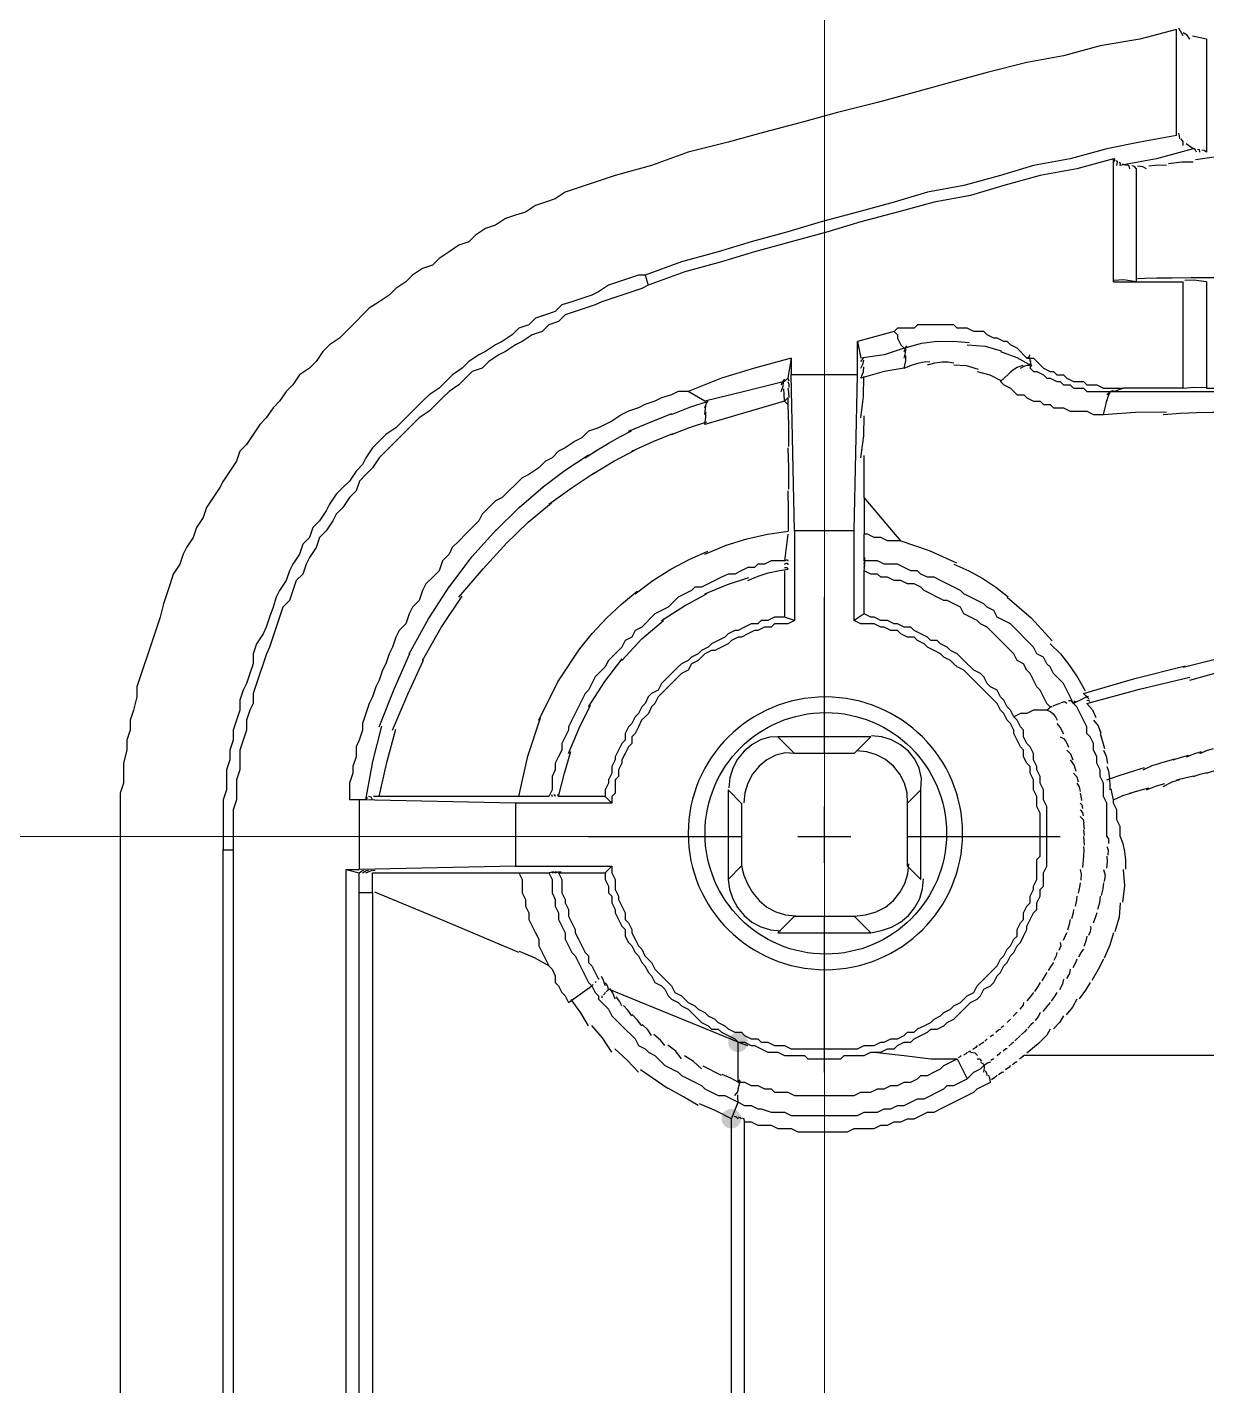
# Model space of a CAD drawing. Header units: millimetres. Extents: x 9 to 367, y 9 to 251.
# Drawn here: x 228.43 to 243.46, y 215.67 to 232.99 of the extents above; entities that cross this region are included whole.
import ezdxf

# ---------------------------------------------------------------- set-up
doc = ezdxf.new("R2010")
doc.units = ezdxf.units.MM
doc.layers.add('图层 1', color=7, linetype='Continuous')

msp = doc.modelspace()

# ---------------------------------------------------------------- hatches: boundary and pattern name
at = {"layer": '图层 1'}
h = msp.add_hatch(color=7, dxfattribs=at)
edge = h.paths.add_edge_path()
edge.add_arc((237.490071, 220.048596), 0.12506, 0, 360)
h = msp.add_hatch(color=7, dxfattribs=at)
edge = h.paths.add_edge_path()
edge.add_arc((237.405333, 219.075), 0.12506, 0, 360)

# ---------------------------------------------------------------- linework, layer by layer
at = {"layer": '图层 1', "color": 3, "lineweight": 5}
for points in [[(238.590772, 205.231929), (238.590772, 237.108929)], [(235.584929, 222.673404), (222.165263, 222.673404)]]:
    msp.add_lwpolyline(points, dxfattribs=at)
at = {"layer": '图层 1', "color": 7, "lineweight": 25}
for points in [[(243.078, 232.960298), (242.612333, 232.833298), (242.104333, 232.748631), (241.638667, 232.621631), (241.173, 232.536965), (240.665, 232.409965), (240.199333, 232.282965), (239.733667, 232.155965), (239.268, 232.028965), (238.76, 231.901965), (238.294333, 231.774965), (237.828667, 231.647965), (237.363, 231.520965), (236.855, 231.393965), (236.389333, 231.224631), (235.923667, 231.097631)], [(243.078, 231.605667), (243.078, 232.960333)], [(243.162772, 232.875702), (243.130317, 232.936159), (243.109503, 232.974127)], [(243.247157, 232.833333), (243.216377, 232.885192), (243.162843, 232.916942)], [(243.459035, 232.833333), (243.281235, 232.87355)], [(243.459035, 232.833333), (243.459035, 231.394)], [(243.078, 231.605667), (242.612333, 231.521), (242.188647, 231.436333), (241.723333, 231.309333), (241.257667, 231.224667), (240.834333, 231.097667), (240.368667, 230.970667), (239.903, 230.886), (239.479667, 230.759), (239.013647, 230.632), (238.548333, 230.505), (238.125, 230.378), (237.659333, 230.251), (237.236, 230.124), (236.770333, 229.997), (236.304667, 229.827667)], [(243.120404, 231.563298), (243.118375, 231.600516), (243.109468, 231.638792)], [(243.162772, 231.478737), (243.162905, 231.527553), (243.139489, 231.565521)], [(243.289526, 231.436333), (242.824212, 231.309333), (242.358192, 231.224667)], [(243.289526, 231.436333), (243.200978, 231.499481)], [(243.331929, 231.393965), (243.317686, 231.430742), (243.294182, 231.440531)], [(243.374298, 231.393965), (243.369977, 231.422496), (243.345017, 231.430654)], [(243.459035, 231.393965), (243.432577, 231.415308), (243.401885, 231.421834)], [(242.273596, 231.309227), (241.807929, 231.182227), (241.342263, 231.097561), (240.876596, 230.970561), (240.453263, 230.843561), (239.987949, 230.758894), (239.521929, 230.631894), (239.056263, 230.504894), (238.632929, 230.377894), (238.167263, 230.250894), (237.701596, 230.123894), (237.278263, 229.996894), (236.812949, 229.869894), (236.346929, 229.700561)], [(242.273596, 231.267035), (242.294586, 231.298477), (242.284885, 231.314307)], [(242.273596, 229.742894), (242.273596, 231.309227)], [(242.315965, 231.224631), (242.327739, 231.271727), (242.314906, 231.28919)], [(242.358333, 231.224631), (242.365301, 231.251266), (242.349514, 231.265201)], [(242.443071, 231.224631), (242.389096, 231.242623)], [(242.485474, 231.182263), (242.473833, 231.221642), (242.445258, 231.231652)], [(242.569859, 231.182263), (242.542739, 231.214145), (242.508476, 231.222479)], [(242.697, 231.182263), (242.649375, 231.208809), (242.579525, 231.214718)], [(242.950894, 231.224631), (242.849074, 231.228203), (242.72688, 231.218281)], [(243.289526, 231.267035), (243.145019, 231.266418), (242.976964, 231.246221)], [(243.712929, 231.351596), (243.529529, 231.328269), (243.320993, 231.29621)], [(235.923596, 231.097702), (235.796949, 231.055369), (235.669596, 231.013035), (235.542596, 230.970702), (235.415949, 230.928369), (235.288596, 230.886035), (235.161596, 230.801369), (235.034596, 230.759035), (234.907596, 230.716702), (234.780596, 230.632035), (234.653596, 230.589702), (234.526596, 230.547369), (234.399596, 230.462702), (234.272596, 230.420369), (234.145596, 230.335702), (234.061282, 230.251035), (233.933929, 230.208702), (233.806929, 230.124035), (233.680282, 230.039369), (233.595263, 229.954702), (233.468263, 229.912369), (233.341263, 229.827702), (233.256596, 229.743035), (233.129596, 229.658369), (233.044929, 229.573702), (232.917929, 229.489035), (232.790929, 229.404369), (232.706263, 229.319702), (232.621949, 229.235035), (232.494596, 229.108035), (232.409929, 229.023369), (232.282929, 228.938702), (232.198263, 228.854035), (232.113596, 228.727035), (232.028929, 228.642369), (231.902282, 228.557702), (231.817263, 228.430702), (231.732596, 228.346035), (231.647929, 228.219035), (231.563616, 228.134369), (231.478596, 228.007369), (231.393929, 227.922702), (231.309263, 227.795702), (231.224596, 227.668702), (231.139929, 227.584035), (231.097596, 227.457035), (231.012929, 227.330035), (230.928263, 227.203035), (230.886282, 227.118369), (230.801263, 226.991369), (230.716596, 226.864369), (230.674263, 226.737369), (230.589596, 226.610369), (230.547263, 226.483369), (230.462949, 226.356369), (230.420263, 226.271702), (230.377929, 226.144702), (230.293263, 226.017702), (230.250929, 225.890702), (230.208596, 225.763702), (230.166263, 225.636702), (230.124282, 225.467369), (230.081596, 225.340369), (230.039263, 225.213369), (229.996929, 225.086369), (229.954596, 224.959369), (229.912263, 224.832369), (229.869929, 224.705369), (229.827949, 224.578369), (229.827949, 224.451369), (229.785616, 224.282035), (229.742929, 224.155035), (229.742929, 224.028035), (229.700596, 223.901035), (229.700596, 223.774035), (229.658263, 223.604702), (229.658263, 223.477702), (229.658263, 223.350702), (229.615929, 223.223702), (229.615929, 223.054369), (229.615929, 222.927369), (229.615929, 222.800369), (229.615929, 222.673369), (229.615929, 222.504035)], [(242.569859, 229.742894), (242.569859, 231.182227)], [(236.304596, 229.827667), (236.219929, 229.827667), (236.092929, 229.785333), (235.965929, 229.743), (235.838929, 229.700667), (235.711929, 229.616), (235.627263, 229.573667), (235.500263, 229.531333), (235.373263, 229.489), (235.246263, 229.446667), (235.161596, 229.362), (235.034596, 229.319667), (234.907596, 229.277333), (234.822929, 229.192667), (234.695929, 229.150333), (234.611263, 229.065667), (234.484263, 228.981), (234.399596, 228.938667), (234.272596, 228.854), (234.187929, 228.811667), (234.061282, 228.727), (233.976263, 228.642333), (233.849263, 228.557667), (233.764596, 228.473), (233.680282, 228.388333), (233.552929, 228.303667), (233.468263, 228.219), (233.383596, 228.134333), (233.298929, 228.049667), (233.214263, 227.965), (233.129596, 227.880333), (233.002949, 227.795667), (232.917929, 227.711), (232.833263, 227.626333), (232.748596, 227.499333), (232.706263, 227.414667), (232.621949, 227.33), (232.536929, 227.203), (232.452263, 227.118333), (232.367596, 227.033667), (232.282929, 226.906667), (232.240596, 226.822), (232.155929, 226.695), (232.071263, 226.610333), (232.028929, 226.483333), (231.944616, 226.398667), (231.902282, 226.271667), (231.817263, 226.144667), (231.774929, 226.06), (231.732596, 225.933), (231.647929, 225.806), (231.605596, 225.721333), (231.563616, 225.594333), (231.520929, 225.467333), (231.478596, 225.340333), (231.436263, 225.255667), (231.351596, 225.128667), (231.309263, 225.001667), (231.309263, 224.874667), (231.266929, 224.747667), (231.224596, 224.620667), (231.182263, 224.536), (231.139929, 224.409), (231.139929, 224.282), (231.097596, 224.155), (231.055263, 224.028), (231.055263, 223.901), (231.012929, 223.774), (231.012929, 223.647), (230.970596, 223.52), (230.970596, 223.393), (230.970596, 223.266), (230.928263, 223.139), (230.928263, 223.012), (230.928263, 222.885), (230.928263, 222.758), (230.928263, 222.631), (230.928263, 222.504)], [(236.304596, 229.827667), (236.346929, 229.700667)], [(236.347, 229.700702), (236.262333, 229.658369), (236.135333, 229.616035), (236.008333, 229.573702), (235.881333, 229.531369), (235.754333, 229.489035), (235.669667, 229.446702), (235.542667, 229.404369), (235.415667, 229.362035), (235.288667, 229.319702), (235.204, 229.235035), (235.077, 229.192702), (234.992333, 229.108035), (234.865333, 229.065702), (234.738333, 228.981035), (234.653667, 228.938702), (234.526667, 228.854035), (234.442, 228.811702), (234.315, 228.727035), (234.230333, 228.642369), (234.103333, 228.600035), (234.018667, 228.515369), (233.934, 228.430702), (233.807, 228.346035), (233.722333, 228.261369), (233.637667, 228.176702), (233.553, 228.092035), (233.426, 228.007369), (233.340981, 227.922702), (233.256667, 227.838035), (233.172, 227.753369), (233.087333, 227.668702), (233.003019, 227.584035), (232.918, 227.499369), (232.833333, 227.372369), (232.748667, 227.287702), (232.664, 227.203035), (232.621667, 227.076035), (232.537, 226.991369), (232.452333, 226.864369), (232.367667, 226.779702), (232.325333, 226.695035), (232.240667, 226.568035), (232.156, 226.483369), (232.113667, 226.356369), (232.029, 226.229369), (231.986667, 226.144702), (231.944686, 226.017702), (231.859667, 225.933035), (231.817333, 225.806035), (231.775, 225.679035), (231.690333, 225.594369), (231.648, 225.467369), (231.605667, 225.340369), (231.563333, 225.213369), (231.521, 225.086369), (231.478667, 225.001702), (231.436333, 224.874702), (231.394, 224.747702), (231.351667, 224.620702), (231.309333, 224.493702), (231.309333, 224.366702), (231.267, 224.282035), (231.224314, 224.155035), (231.224314, 224.028035), (231.182333, 223.901035), (231.14, 223.774035), (231.14, 223.647035), (231.14, 223.520035), (231.097667, 223.393035), (231.097667, 223.266035), (231.097667, 223.139035), (231.055333, 223.012035), (231.055333, 222.885035), (231.055333, 222.758035), (231.055333, 222.631035), (231.055333, 222.504035)], [(242.273596, 229.742894), (243.162949, 229.742894)], [(242.569859, 229.742894), (242.403656, 229.765648), (242.284814, 229.759827)], [(244.602141, 229.785298), (244.221234, 229.789138), (243.869063, 229.791279), (243.54956, 229.79194), (243.266657, 229.791339), (243.024284, 229.789697), (242.826374, 229.787233), (242.676857, 229.784165), (242.579666, 229.780712)], [(243.162772, 228.388298), (243.162772, 229.742965)], [(243.459035, 229.742894), (243.299932, 229.765119), (243.186338, 229.759827)], [(243.459035, 229.742894), (243.459035, 228.388227)], [(241.172859, 228.769333), (241.130526, 228.811667), (241.088545, 228.854), (241.046212, 228.896333), (240.961192, 228.938667), (240.918859, 228.981), (240.876526, 228.981), (240.791859, 229.023333), (240.749526, 229.023333), (240.665212, 229.065667), (240.622526, 229.108), (240.537859, 229.108), (240.495526, 229.108), (240.411212, 229.150333), (240.368878, 229.150333), (240.283859, 229.150333), (240.241526, 229.192667), (240.156859, 229.192667), (240.114526, 229.192667), (240.030212, 229.192667), (239.987878, 229.192667), (239.902859, 229.192667), (239.860526, 229.192667), (239.775859, 229.192667), (239.733526, 229.150333), (239.649212, 229.150333), (239.606878, 229.150333), (239.521859, 229.150333), (239.479526, 229.108)], [(239.013824, 228.981035), (239.056157, 228.769369)], [(239.013824, 228.557631), (239.013824, 228.980965)], [(239.479596, 229.107965), (239.013929, 228.980965)], [(239.479596, 229.107965), (239.521929, 229.065631), (239.521929, 229.023298), (239.564263, 228.938631), (239.606596, 228.896298)], [(239.606737, 228.896263), (239.829781, 228.961174), (240.030071, 228.985868)], [(240.030141, 228.981035), (240.233253, 228.986503), (240.434777, 228.96763)], [(239.606737, 228.896263), (239.352737, 228.811596), (239.056051, 228.769263)], [(239.056192, 228.726965), (239.087016, 228.759068), (239.090059, 228.77847)], [(239.606737, 228.853894), (239.627727, 228.903724), (239.641309, 228.92445)], [(239.606737, 228.769333), (239.623053, 228.838257), (239.627198, 228.88575)], [(239.606737, 228.642369), (239.62905, 228.736472), (239.627551, 228.801471)], [(240.411176, 228.938667), (240.638718, 228.922351), (240.842976, 228.863172)], [(240.834228, 228.853894), (241.042366, 228.775445), (241.233572, 228.669744)], [(241.172859, 228.769333), (241.206417, 228.791338), (241.209548, 228.810961)], [(238.167369, 228.769333), (237.701702, 228.642333), (237.278016, 228.515333), (236.855035, 228.346)], [(238.167369, 228.769333), (238.125035, 228.515333)], [(238.167369, 228.769333), (238.167369, 228.557667)], [(239.606737, 228.642369), (239.352737, 228.600035), (239.056051, 228.515369)], [(239.056192, 228.642369), (239.08706, 228.69921), (239.09147, 228.743616)], [(239.056192, 228.515263), (239.088251, 228.593976), (239.092528, 228.659196)], [(239.606737, 228.642369), (239.699799, 228.681588), (239.783699, 228.706354), (239.861581, 228.720206), (239.936584, 228.726682)], [(239.903, 228.684561), (239.998989, 228.711019), (240.085651, 228.721602), (240.16583, 228.72028), (240.242372, 228.711019)], [(240.241667, 228.684561), (240.398873, 228.674992), (240.551053, 228.629175)], [(240.834228, 228.473035), (240.987333, 228.612735)], [(240.961333, 228.6), (241.048514, 228.652255), (241.124317, 228.680433)], [(241.088474, 228.642369), (241.137323, 228.66854), (241.176316, 228.680028), (241.207636, 228.679476), (241.233466, 228.669532)], [(241.172859, 228.769333), (241.257526, 228.769333), (241.299859, 228.727), (241.342192, 228.684667), (241.384878, 228.642333), (241.469545, 228.6), (241.511526, 228.6), (241.553859, 228.557667), (241.638526, 228.557667), (241.680859, 228.515333), (241.765878, 228.473), (241.807859, 228.473), (241.892526, 228.473), (241.934859, 228.430667), (242.019526, 228.430667), (242.062212, 228.430667), (242.146878, 228.388333), (242.188859, 228.388333), (242.273526, 228.388333), (242.315859, 228.388333), (242.400526, 228.388333)], [(241.215263, 228.726965), (241.214557, 228.77212)], [(241.215263, 228.684561), (241.221833, 228.716928), (241.220202, 228.736066)], [(241.215263, 228.642369), (241.227654, 228.682541), (241.226552, 228.702341)], [(241.215263, 228.642369), (241.257596, 228.600035), (241.299929, 228.600035), (241.384596, 228.557702), (241.427282, 228.515369), (241.469616, 228.515369), (241.553929, 228.473035), (241.596263, 228.473035), (241.638596, 228.430702), (241.723263, 228.430702), (241.765949, 228.388369), (241.850263, 228.388369), (241.892596, 228.388369), (241.934929, 228.346035), (242.019596, 228.346035), (242.061929, 228.346035), (242.146949, 228.346035), (242.188929, 228.346035), (242.273596, 228.346035)], [(238.082631, 228.473035), (237.574631, 228.346035), (237.066631, 228.219035)], [(238.040263, 228.430667), (238.070602, 228.481026), (238.086124, 228.502281)], [(238.040263, 228.345929), (238.065663, 228.414016), (238.070954, 228.461993)], [(238.082631, 228.473035), (238.124965, 228.515369)], [(238.125, 228.515263), (238.138758, 228.481043)], [(238.125, 228.473035), (238.136598, 228.436964), (238.137347, 228.395071)], [(238.209737, 226.567894), (238.167404, 228.557561)], [(239.013824, 228.557631), (238.16751, 228.557631)], [(238.971808, 226.567894), (239.013788, 228.557561)], [(239.056192, 228.007263), (239.089397, 228.280754), (239.093234, 228.533607)], [(240.537929, 228.6), (240.70131, 228.558064), (240.846963, 228.478292)], [(240.834228, 228.473035), (240.876561, 228.430702), (240.961227, 228.388369), (241.003561, 228.346035), (241.046247, 228.303702), (241.130561, 228.303702), (241.172894, 228.261369), (241.257561, 228.219035), (241.342228, 228.219035), (241.384914, 228.176702), (241.46958, 228.176702), (241.511561, 228.134369), (241.596227, 228.134369), (241.638561, 228.134369), (241.72358, 228.092035), (241.807894, 228.092035), (241.850227, 228.092035), (241.934894, 228.092035), (242.019561, 228.049702), (242.061894, 228.049702), (242.146914, 228.049702)], [(236.855141, 228.345929), (236.728141, 228.345929), (236.643122, 228.303596), (236.516122, 228.261263), (236.431808, 228.218929), (236.304455, 228.176596), (236.219788, 228.134263), (236.093141, 228.091929), (236.008474, 228.049596), (235.881122, 227.964929), (235.796808, 227.922596), (235.712141, 227.880263), (235.584788, 227.837929), (235.500122, 227.753263), (235.415808, 227.710929), (235.288808, 227.626263), (235.203788, 227.583929), (235.119474, 227.499263), (235.034808, 227.456929), (234.950141, 227.372263), (234.822788, 227.287596), (234.738474, 227.245263), (234.653808, 227.160596), (234.569141, 227.075929), (234.484122, 226.991263), (234.399455, 226.948929), (234.315141, 226.864263), (234.230474, 226.779596), (234.187788, 226.694929), (234.103122, 226.610263), (234.018808, 226.525596), (233.934141, 226.440929), (233.849122, 226.356263), (233.806788, 226.271596), (233.722122, 226.186929), (233.680141, 226.059929), (233.595474, 225.975263), (233.510808, 225.890596), (233.468122, 225.805929), (233.425788, 225.678929), (233.341122, 225.594263), (233.299141, 225.509596), (233.256808, 225.382596), (233.172141, 225.297929), (233.129455, 225.213263), (233.087122, 225.086263), (233.044788, 225.001596), (233.002808, 224.874596), (232.960474, 224.789929), (232.918141, 224.662929), (232.875808, 224.578263), (232.833474, 224.451263), (232.790788, 224.366596), (232.748455, 224.239596), (232.706122, 224.112596), (232.706122, 224.027929), (232.663788, 223.900929), (232.621808, 223.816263), (232.621808, 223.689263), (232.579474, 223.562263), (232.579474, 223.477596), (232.537141, 223.350596), (232.537141, 223.223596), (232.537141, 223.138929)], [(237.066667, 228.218965), (236.855, 228.345965)], [(238.082631, 228.218965), (238.078133, 228.310422), (238.072048, 228.375951)], [(238.125, 228.261333), (238.082667, 228.219)], [(238.125, 228.388298), (238.135186, 228.33009), (238.136642, 228.26659)], [(238.125, 228.261333), (238.125, 228.176667)], [(242.188824, 228.303737), (242.24593, 228.348099), (242.277371, 228.362298)], [(242.188824, 228.218965), (242.205536, 228.278716), (242.230451, 228.32762)], [(242.273596, 228.345929), (242.400596, 228.388263)], [(242.273596, 228.345929), (244.602282, 228.345929)], [(243.162772, 228.388298), (242.400772, 228.388298)], [(243.162772, 228.388298), (243.297622, 228.399763), (243.46475, 228.393237)], [(243.459035, 228.388298), (243.517492, 228.387848), (243.603437, 228.38708), (243.715286, 228.386072), (243.851456, 228.384903), (244.010364, 228.383651), (244.190426, 228.382395), (244.390059, 228.381213), (244.60768, 228.380184)], [(236.643263, 228.049631), (236.875126, 228.145366), (237.108577, 228.220729)], [(238.082631, 228.218965), (237.066631, 227.922631)], [(237.066667, 228.134228), (237.090435, 228.196934), (237.108647, 228.221011)], [(237.066667, 228.049631), (237.077426, 228.125523), (237.085011, 228.176279)], [(237.066667, 227.922702), (237.081219, 228.016409), (237.079367, 228.08498)], [(238.125, 228.176596), (238.082667, 228.218929)], [(238.125, 228.176596), (238.133467, 227.916378), (238.133467, 227.642138)], [(242.146808, 228.049631), (242.171679, 228.154627), (242.190199, 228.231312)], [(236.093071, 227.837929), (236.381378, 227.958183), (236.644815, 228.064413)], [(236.643263, 227.795561), (236.871863, 227.884196), (237.093054, 227.956427)], [(239.056192, 227.499298), (239.091558, 227.778169), (239.095703, 228.034815)], [(242.146808, 228.049631), (242.553693, 228.080058), (242.94973, 228.083498)], [(242.908526, 228.049631), (243.1277, 228.068626), (243.335298, 228.07803), (243.535092, 228.081084), (243.730851, 228.081029)], [(235.542561, 227.499298), (235.700616, 227.602276), (235.849213, 227.691297), (235.992121, 227.769868), (236.133111, 227.841492)], [(236.135474, 227.584035), (236.408921, 227.704994), (236.657233, 227.806638)], [(235.627298, 227.287596), (235.908638, 227.455474), (236.175162, 227.595571)], [(238.125, 227.626227), (238.131526, 227.367774), (238.131703, 227.097414)], [(234.992369, 227.118263), (235.287864, 227.34016), (235.583624, 227.536657)], [(239.098596, 226.991298), (239.098773, 227.268934), (239.097891, 227.528579)], [(235.077141, 226.906737), (235.374312, 227.121667), (235.656402, 227.307493)], [(234.39949, 226.567894), (234.699175, 226.866168), (235.008385, 227.130575)], [(238.125, 227.075894), (238.129807, 226.827847), (238.129586, 226.563661)], [(234.526596, 226.398596), (234.817241, 226.676453), (235.111854, 226.924941)], [(239.098596, 226.991298), (239.098596, 226.525631)], [(239.564369, 226.440965), (239.098702, 226.991298)], [(233.806929, 225.848404), (234.098853, 226.236239), (234.410885, 226.586768)], [(237.066667, 226.271631), (237.338168, 226.383699), (237.604344, 226.467555), (237.867412, 226.526475), (238.129586, 226.563731)], [(238.125, 226.525702), (238.082667, 226.187035)], [(238.209737, 226.567894), (238.209737, 225.424894)], [(238.971808, 226.567894), (238.209808, 226.567894)], [(238.971808, 225.425), (238.971808, 226.568)], [(239.098596, 226.187071), (239.098596, 226.525737)], [(239.564369, 226.440965), (239.479702, 226.440965), (239.395035, 226.440965), (239.310369, 226.483298), (239.225702, 226.483298), (239.141035, 226.525631), (239.098702, 226.525631)], [(233.934035, 225.721263), (234.240643, 226.082948), (234.543282, 226.413413)], [(239.564369, 226.440965), (239.926539, 226.319345), (240.273099, 226.161212)], [(238.082631, 226.187071), (237.997965, 226.187071), (237.913651, 226.187071), (237.828631, 226.144737), (237.743965, 226.144737), (237.701631, 226.102404), (237.616965, 226.102404), (237.532298, 226.060071), (237.447631, 226.017737), (237.362965, 226.017737), (237.278298, 225.975404), (237.193631, 225.933071), (237.108965, 225.890737), (237.024298, 225.848404), (236.939631, 225.848404), (236.897298, 225.806071), (236.812631, 225.763737), (236.727965, 225.721404), (236.643298, 225.636737), (236.600965, 225.594404), (236.516298, 225.552071), (236.431631, 225.509737), (236.389298, 225.467404), (236.304631, 225.382737), (236.262298, 225.340404), (236.177984, 225.298071), (236.135298, 225.213404), (236.050631, 225.171071), (236.008298, 225.086404), (235.965965, 225.044071), (235.881298, 224.959404), (235.838965, 224.917071), (235.796984, 224.832404), (235.711965, 224.747737), (235.669631, 224.705404), (235.627298, 224.620737), (235.584965, 224.536071), (235.542631, 224.493737), (235.500298, 224.409071), (235.457965, 224.324404), (235.415631, 224.239737), (235.373298, 224.155071), (235.330965, 224.070404), (235.330965, 224.028071), (235.288631, 223.943404), (235.246298, 223.858737), (235.246298, 223.774071), (235.203965, 223.689404), (235.161631, 223.604737), (235.161631, 223.520071), (235.119651, 223.435404), (235.119651, 223.350737), (235.119651, 223.266071), (235.076965, 223.181404)], [(236.177843, 225.763667), (236.404966, 225.933882), (236.634337, 226.08002), (236.867413, 226.204595), (237.105649, 226.310119)], [(238.082631, 226.187071), (238.106692, 226.197527), (238.119012, 226.198227), (238.123906, 226.18319)], [(241.765772, 224.366667), (241.723439, 224.451333), (241.681106, 224.536), (241.638772, 224.620667), (241.596439, 224.663), (241.51142, 224.747667), (241.469439, 224.832333), (241.427106, 224.874667), (241.384772, 224.959333), (241.300106, 225.001667), (241.257772, 225.086333), (241.215086, 225.128667), (241.13042, 225.213333), (241.088439, 225.255667), (241.003772, 225.340333), (240.961439, 225.382667), (240.87642, 225.425), (240.791753, 225.467333), (240.74942, 225.552), (240.665106, 225.594333), (240.622772, 225.636667), (240.538106, 225.679), (240.453086, 225.721333), (240.368772, 225.763667), (240.326439, 225.806), (240.241772, 225.848333), (240.156753, 225.890667), (240.072086, 225.933), (239.987772, 225.975333), (239.903106, 225.975333), (239.818086, 226.017667), (239.775753, 226.06), (239.691086, 226.06), (239.606772, 226.102333), (239.522106, 226.144667), (239.437086, 226.144667), (239.352772, 226.144667), (239.268106, 226.187), (239.183439, 226.187), (239.09842, 226.187)], [(239.098596, 226.144667), (239.105828, 226.201508), (239.10671, 226.228981)], [(239.098596, 226.102298), (239.106269, 226.152569), (239.107063, 226.18379)], [(237.616859, 225.932965), (237.745573, 225.98996), (237.872402, 226.030684), (237.998107, 226.058973), (238.123448, 226.078662)], [(238.082631, 226.144667), (238.106438, 226.154726), (238.118571, 226.153971), (238.123554, 226.134436)], [(238.082631, 226.102298), (238.118394, 226.102519), (238.123201, 226.078662)], [(238.082631, 226.059929), (238.082631, 225.467263)], [(241.46951, 224.324298), (241.427176, 224.366631), (241.384843, 224.451298), (241.34251, 224.535965), (241.300176, 224.578298), (241.25749, 224.662965), (241.215157, 224.747631), (241.172824, 224.789965), (241.13049, 224.874631), (241.046176, 224.916965), (241.003843, 225.001631), (240.96151, 225.043965), (240.87649, 225.128631), (240.834157, 225.170965), (240.791824, 225.213298), (240.70751, 225.297965), (240.665176, 225.340298), (240.580157, 225.382631), (240.537824, 225.424965), (240.453157, 225.467298), (240.368843, 225.509631), (240.32651, 225.594298), (240.241843, 225.636631), (240.156824, 225.678965), (240.11449, 225.678965), (240.030176, 225.721298), (239.94551, 225.763631), (239.86049, 225.805965), (239.818157, 225.848298), (239.73349, 225.890631), (239.649176, 225.890631), (239.56451, 225.932965), (239.47949, 225.932965), (239.394824, 225.975298), (239.31051, 225.975298), (239.268176, 226.017631), (239.18351, 226.017631), (239.09849, 226.059965)], [(239.098596, 226.059929), (239.107416, 226.127663)], [(239.098596, 225.509561), (239.098596, 226.059894)], [(240.241667, 226.144667), (240.432525, 226.058782), (240.609393, 225.959502), (240.774819, 225.848648), (240.931347, 225.728036)], [(233.299106, 225.001596), (233.54389, 225.445876), (233.816984, 225.867666)], [(237.066667, 225.763667), (237.353916, 225.882376), (237.627936, 225.974628)], [(233.468263, 224.917035), (233.708504, 225.336047), (233.973088, 225.734421)], [(235.457824, 225.043965), (235.633105, 225.258834), (235.815232, 225.454819), (236.005362, 225.633671), (236.204654, 225.797145)], [(236.516157, 225.425), (236.806934, 225.611223), (237.096124, 225.768606)], [(240.918965, 225.721263), (241.224647, 225.46034), (241.492229, 225.165285)], [(239.098596, 225.509561), (238.971949, 225.424894)], [(241.003737, 224.197333), (240.961404, 224.282), (240.919071, 224.324333), (240.876737, 224.409), (240.834404, 224.451333), (240.791718, 224.536), (240.707404, 224.578333), (240.665071, 224.620667), (240.622737, 224.705333), (240.580404, 224.747667), (240.495737, 224.79), (240.453051, 224.832333), (240.411071, 224.874667), (240.326404, 224.959333), (240.284071, 225.001667), (240.199404, 225.044), (240.157071, 225.086333), (240.072051, 225.128667), (240.030071, 225.171), (239.945404, 225.171), (239.903071, 225.213333), (239.818404, 225.255667), (239.733384, 225.298), (239.691051, 225.340333), (239.606737, 225.340333), (239.522071, 225.382667), (239.479737, 225.382667), (239.394718, 225.425), (239.310404, 225.425), (239.225737, 225.467333), (239.183404, 225.467333), (239.098737, 225.509667)], [(238.082631, 225.467369), (238.040298, 225.467369), (237.955631, 225.467369), (237.870965, 225.425035), (237.786298, 225.425035), (237.743965, 225.382702), (237.659298, 225.382702), (237.574631, 225.340369), (237.489965, 225.298035), (237.447631, 225.298035), (237.362965, 225.255702), (237.320631, 225.213369), (237.236317, 225.171035), (237.151298, 225.128702), (237.108965, 225.086369), (237.024298, 225.044035), (236.981965, 225.001702), (236.897298, 224.959369), (236.855317, 224.917035), (236.770298, 224.874702), (236.727965, 224.832369), (236.685631, 224.790035), (236.600965, 224.705369), (236.558631, 224.663035), (236.516298, 224.620702), (236.473965, 224.536035), (236.389298, 224.493702), (236.346965, 224.451369), (236.304631, 224.366702), (236.262298, 224.324369), (236.219965, 224.239702), (236.177984, 224.197369), (236.135298, 224.112702), (236.092965, 224.070369), (236.050631, 223.985702), (236.050631, 223.901035), (236.008298, 223.858702), (235.965965, 223.774035), (235.923631, 223.689369), (235.923631, 223.647035), (235.881298, 223.562369), (235.881298, 223.477702), (235.838965, 223.393035), (235.838965, 223.350702), (235.796984, 223.266035), (235.796984, 223.181369)], [(238.209737, 225.425), (238.125071, 225.382667), (238.040404, 225.382667), (237.955384, 225.382667), (237.913404, 225.340333), (237.828737, 225.340333), (237.744071, 225.298), (237.701737, 225.298), (237.616718, 225.255667), (237.532404, 225.213333), (237.490071, 225.213333), (237.405404, 225.171), (237.363071, 225.128667), (237.278051, 225.086333), (237.193737, 225.044), (237.151404, 225.044), (237.066737, 225.001667), (237.024404, 224.959333), (236.982071, 224.917), (236.897051, 224.874667), (236.855071, 224.79), (236.770404, 224.747667), (236.728071, 224.705333), (236.685737, 224.663), (236.643404, 224.620667), (236.558384, 224.536), (236.516051, 224.493667), (236.474071, 224.451333), (236.431737, 224.366667), (236.389404, 224.324333), (236.347071, 224.239667), (236.304737, 224.197333), (236.262051, 224.155), (236.219718, 224.070333), (236.177737, 223.985667), (236.135404, 223.943333), (236.135404, 223.858667), (236.093071, 223.816333), (236.050737, 223.731667), (236.008404, 223.647), (236.008404, 223.604667), (235.966071, 223.52), (235.966071, 223.435333), (235.923737, 223.393), (235.923737, 223.308333), (235.923737, 223.223667), (235.881051, 223.181333), (235.881051, 223.096667)], [(235.881192, 222.292369), (235.881192, 222.207702), (235.923526, 222.123035), (235.923526, 222.080702), (235.923526, 221.996035), (235.965859, 221.911369), (235.965859, 221.869035), (236.008192, 221.784369), (236.050526, 221.699702), (236.050526, 221.615035), (236.093212, 221.572702), (236.135545, 221.488035), (236.135545, 221.445702), (236.177878, 221.361035), (236.219859, 221.276369), (236.262192, 221.234035), (236.304526, 221.149369), (236.346859, 221.107035), (236.389192, 221.064702), (236.431878, 220.980035), (236.474212, 220.937702), (236.558526, 220.853035), (236.600859, 220.810702), (236.643192, 220.768369), (236.685526, 220.683702), (236.770545, 220.641369), (236.812878, 220.599035), (236.855212, 220.556702), (236.939526, 220.514369), (236.981859, 220.472035), (237.066526, 220.429702), (237.108859, 220.387369), (237.193878, 220.345035), (237.236212, 220.302702), (237.320526, 220.260369), (237.362859, 220.218035), (237.447526, 220.175702), (237.532545, 220.175702), (237.574526, 220.133369), (237.659192, 220.091035), (237.743859, 220.091035), (237.786192, 220.048702), (237.871212, 220.048702), (237.955526, 220.006369), (238.040192, 220.006369), (238.082526, 220.006369), (238.167192, 219.964035), (238.252212, 219.964035), (238.336526, 219.964035), (238.378859, 219.964035), (238.463526, 219.964035), (238.548545, 219.964035), (238.632859, 219.964035), (238.717526, 219.964035), (238.759859, 219.964035), (238.844526, 219.964035), (238.929545, 219.964035), (239.013859, 219.964035), (239.098526, 220.006369), (239.140859, 220.006369), (239.225526, 220.006369), (239.310545, 220.048702), (239.352878, 220.048702), (239.437192, 220.091035), (239.521859, 220.091035), (239.606878, 220.133369), (239.649212, 220.175702), (239.733526, 220.175702), (239.775859, 220.218035), (239.860526, 220.260369), (239.945545, 220.302702), (239.987878, 220.345035), (240.072192, 220.387369), (240.114526, 220.429702), (240.199192, 220.472035), (240.241526, 220.514369), (240.326545, 220.556702), (240.368878, 220.599035), (240.411212, 220.641369), (240.495526, 220.683702), (240.537859, 220.768369), (240.580192, 220.810702), (240.622526, 220.853035), (240.707545, 220.937702), (240.749526, 220.980035), (240.791859, 221.022369), (240.834192, 221.107035), (240.876526, 221.149369), (240.918859, 221.234035), (240.961192, 221.276369), (241.003878, 221.361035), (241.046212, 221.403369), (241.046212, 221.488035), (241.088545, 221.572702), (241.130526, 221.615035), (241.130526, 221.699702), (241.172859, 221.784369), (241.215192, 221.826702), (241.215192, 221.911369), (241.257526, 221.996035), (241.257526, 222.038369), (241.299859, 222.123035), (241.299859, 222.207702), (241.299859, 222.292369), (241.299859, 222.377035), (241.342192, 222.419369), (241.342192, 222.504035), (241.342192, 222.588702), (241.342192, 222.673369), (241.342192, 222.715702), (241.342192, 222.800369), (241.342192, 222.885035), (241.342192, 222.969702), (241.299859, 223.054369), (241.299859, 223.096702), (241.299859, 223.181369), (241.257526, 223.266035), (241.257526, 223.350702), (241.257526, 223.393035), (241.215192, 223.477702), (241.215192, 223.562369), (241.172859, 223.604702), (241.130526, 223.689369), (241.130526, 223.774035), (241.088545, 223.816369), (241.046212, 223.901035), (241.003878, 223.985702), (241.003878, 224.028035), (240.961192, 224.112702), (240.918859, 224.155035), (240.876526, 224.239702), (240.834192, 224.282035), (240.791859, 224.366702), (240.749526, 224.409035), (240.665212, 224.493702), (240.622526, 224.536035), (240.580192, 224.578369), (240.537859, 224.620702), (240.453192, 224.705369), (240.411212, 224.747702), (240.368878, 224.790035), (240.283859, 224.832369), (240.241526, 224.874702), (240.199192, 224.917035), (240.114526, 224.959369), (240.072192, 225.001702), (239.987878, 225.044035), (239.902859, 225.086369), (239.860526, 225.128702), (239.775859, 225.171035), (239.733526, 225.213369), (239.649212, 225.213369), (239.564192, 225.255702), (239.521859, 225.298035), (239.437192, 225.298035), (239.352878, 225.340369), (239.310545, 225.340369), (239.225526, 225.382702), (239.140859, 225.382702), (239.056192, 225.382702), (238.971878, 225.425035)], [(236.008333, 224.917035), (236.2637, 225.192599), (236.539969, 225.427152)], [(238.209737, 225.425), (238.082737, 225.467333)], [(243.162772, 224.832263), (243.910353, 225.01681), (244.641264, 225.181513)], [(232.918071, 224.070404), (233.107512, 224.548109), (233.308596, 225.003854)], [(234.95, 224.154965), (235.194784, 224.641181), (235.479519, 225.070776)], [(241.46951, 225.128737), (241.599409, 224.998882), (241.715219, 224.853218), (241.818859, 224.695647), (241.912246, 224.530073)], [(243.247157, 224.662929), (243.974188, 224.866482), (244.702013, 225.030877)], [(233.087227, 224.028), (233.281299, 224.484759), (233.479869, 224.917706)], [(235.584929, 224.324298), (235.793774, 224.648501), (236.015318, 224.934604)], [(241.892561, 224.493631), (242.546699, 224.687615), (243.187608, 224.848526)], [(241.934929, 224.366667), (242.605295, 224.547818), (243.248674, 224.704628)], [(241.934929, 224.451227), (241.765949, 224.366561)], [(241.892561, 224.493631), (241.934894, 224.451298)], [(241.934929, 224.451227), (241.94344, 224.463398), (241.949041, 224.452286)], [(241.934929, 224.451227), (241.953053, 224.437293), (241.960329, 224.4223)], [(235.331035, 223.731737), (235.465973, 224.054529), (235.609377, 224.346629)], [(241.427141, 224.281929), (241.342474, 224.281929), (241.257808, 224.281929), (241.172788, 224.239596), (241.088474, 224.239596), (241.003808, 224.197263)], [(241.427141, 224.281929), (241.453765, 224.306734), (241.468945, 224.319765), (241.480058, 224.326379)], [(241.427141, 224.281929), (241.473868, 224.264202), (241.508589, 224.234304), (241.535042, 224.196204), (241.556963, 224.153871)], [(241.46951, 224.324298), (241.495439, 224.331398)], [(241.46951, 224.324298), (241.492087, 224.329942)], [(241.596263, 224.366667), (241.553665, 224.354981), (241.504188, 224.334564)], [(241.681035, 224.366667), (241.650917, 224.386422), (241.606246, 224.375486)], [(241.765772, 224.366667), (241.738565, 224.402518), (241.701567, 224.40265)], [(241.765772, 224.366667), (241.789717, 224.401018)], [(241.765772, 224.366667), (241.783367, 224.398769)], [(242.188824, 222.673404), (242.188824, 222.758071), (242.188824, 222.842384), (242.188824, 222.927404), (242.188824, 223.012071), (242.188824, 223.096737), (242.146843, 223.181404), (242.146843, 223.266071), (242.146843, 223.350737), (242.10451, 223.435404), (242.10451, 223.520071), (242.062176, 223.604737), (242.062176, 223.689404), (242.019843, 223.774071), (242.019843, 223.858737), (241.977157, 223.943404), (241.934824, 223.985737), (241.934824, 224.070404), (241.89249, 224.155071), (241.850157, 224.239737), (241.807824, 224.324404), (241.765843, 224.366737)], [(241.934929, 224.409035), (241.963152, 224.405463), (241.972324, 224.392102)], [(241.934929, 224.366667), (242.00866, 224.287248), (242.050641, 224.187456)], [(234.696106, 223.181369), (234.811508, 223.695719), (234.9748, 224.185727)], [(237.490071, 220.048596), (237.574384, 220.048596), (237.659051, 220.006263), (237.701737, 220.006263), (237.786404, 219.963929), (237.871071, 219.921596), (237.955384, 219.921596), (237.997718, 219.921596), (238.082737, 219.879263), (238.167404, 219.879263), (238.252071, 219.879263), (238.336384, 219.879263), (238.379071, 219.836929), (238.463737, 219.836929), (238.548404, 219.836929), (238.632718, 219.836929), (238.717384, 219.836929), (238.802404, 219.836929), (238.844737, 219.879263), (238.929404, 219.879263), (239.013718, 219.879263), (239.098737, 219.879263), (239.183404, 219.921596), (239.225737, 219.921596), (239.310404, 219.921596), (239.394718, 219.963929), (239.479737, 219.963929), (239.522071, 220.006263), (239.606737, 220.048596), (239.691051, 220.048596), (239.733384, 220.090929), (239.818404, 220.133263), (239.903071, 220.175596), (239.945404, 220.217929), (240.030071, 220.217929), (240.114384, 220.260263), (240.157071, 220.302596), (240.241737, 220.344929), (240.284071, 220.387263), (240.368737, 220.471929), (240.411071, 220.514263), (240.453051, 220.556596), (240.538071, 220.598929), (240.580404, 220.641263), (240.622737, 220.725929), (240.707404, 220.768263), (240.749384, 220.810596), (240.791718, 220.895263), (240.834051, 220.937596), (240.876737, 221.022263), (240.919071, 221.064596), (240.961404, 221.149263), (241.003737, 221.191596), (241.046071, 221.276263), (241.088404, 221.318596), (241.130384, 221.403263), (241.172718, 221.487929), (241.172718, 221.530263), (241.215404, 221.614929), (241.257737, 221.699596), (241.300071, 221.741929), (241.300071, 221.826596), (241.342404, 221.911263), (241.342404, 221.995929), (241.384737, 222.038263), (241.384737, 222.122929), (241.384737, 222.207596), (241.427071, 222.292263), (241.427071, 222.376929), (241.427071, 222.419263), (241.427071, 222.503929), (241.427071, 222.588596), (241.427071, 222.673263), (241.427071, 222.757929), (241.427071, 222.842596), (241.427071, 222.884929), (241.427071, 222.969596), (241.427071, 223.054263), (241.384737, 223.138929), (241.384737, 223.223596), (241.384737, 223.265929), (241.342404, 223.350596), (241.342404, 223.435263), (241.300071, 223.519929), (241.300071, 223.562263), (241.257737, 223.646929), (241.257737, 223.731596), (241.215404, 223.816263), (241.172718, 223.858596), (241.130384, 223.943263), (241.130384, 224.027929), (241.088404, 224.070263), (241.046071, 224.154929), (241.003737, 224.197263)], [(241.553894, 224.112596), (241.597639, 224.062237), (241.636091, 223.979599)], [(242.019667, 224.154965), (242.079551, 224.084409), (242.113506, 223.988454)], [(232.748596, 223.139), (232.837584, 223.627818), (232.952502, 224.079858)], [(232.918071, 223.181369), (233.012262, 223.6148), (233.128679, 224.041088)], [(237.997859, 223.943263), (237.889672, 223.936521), (237.777152, 223.902032), (237.667212, 223.842208), (237.566764, 223.759466), (237.48406, 223.658378), (237.423184, 223.544227), (237.385591, 223.420485), (237.372737, 223.290624)], [(237.997859, 223.943263), (238.209878, 223.731596)], [(239.183333, 223.943263), (237.998, 223.943263)], [(239.183333, 223.943263), (238.971667, 223.731596)], [(239.818263, 223.265965), (239.827027, 223.410102), (239.800536, 223.541175), (239.743749, 223.658028), (239.661629, 223.759501), (239.560592, 223.84226), (239.446523, 223.903258), (239.322797, 223.940972), (239.192788, 223.953881)], [(241.596263, 223.943263), (241.63692, 223.92187), (241.665672, 223.890126), (241.686353, 223.851436), (241.702802, 223.809207)], [(242.104439, 223.985631), (242.162295, 223.794073)], [(235.203894, 223.181369), (235.278771, 223.478452), (235.357352, 223.756749)], [(239.649106, 223.096631), (239.645479, 223.228377), (239.612682, 223.353145), (239.553558, 223.46766), (239.470953, 223.568648), (239.370009, 223.651556), (239.255803, 223.712537), (239.131873, 223.750169), (239.001759, 223.763029)], [(241.681035, 223.773929), (241.727073, 223.725511), (241.755119, 223.650104)], [(242.146808, 223.773929), (242.180189, 223.695877), (242.199019, 223.602479)], [(243.374298, 223.731737), (243.471885, 223.77191), (243.551745, 223.794884)], [(238.209737, 223.731737), (238.089468, 223.73688), (237.970686, 223.708586), (237.858453, 223.651122), (237.757829, 223.568754), (237.674921, 223.46781), (237.61394, 223.353604), (237.576308, 223.229674), (237.563448, 223.099559)], [(238.971808, 223.731737), (238.209808, 223.731737)], [(241.723404, 223.647), (241.772396, 223.577062), (241.795723, 223.504478)], [(242.654596, 223.520035), (242.76775, 223.575069), (242.869791, 223.607877)], [(242.866157, 223.604596), (243.058068, 223.661393)], [(243.035631, 223.647), (243.143096, 223.683953), (243.233892, 223.709794)], [(243.205141, 223.689369), (243.312341, 223.729762), (243.398111, 223.75428)], [(241.765772, 223.477667), (241.808238, 223.433878), (241.827156, 223.369717)], [(242.188824, 223.562227), (242.211975, 223.502652), (242.224807, 223.41265)], [(242.188824, 223.392894), (242.334874, 223.446252), (242.454465, 223.484264)], [(242.231192, 223.265965), (242.231677, 223.343311), (242.224489, 223.41272)], [(242.443071, 223.477667), (242.560281, 223.516119), (242.669554, 223.549281)], [(243.078, 223.392894), (243.203589, 223.422351), (243.297428, 223.446516)], [(243.289526, 223.435298), (243.379528, 223.466651), (243.463445, 223.489273)], [(243.459035, 223.477667), (243.618138, 223.528114)], [(237.362929, 223.265965), (237.532263, 223.096631)], [(237.362929, 223.265965), (237.362929, 222.122965)], [(239.818263, 223.265965), (239.649282, 223.096631)], [(239.818263, 222.123035), (239.818263, 223.266035)], [(241.807824, 223.350702), (241.837148, 223.305414), (241.850862, 223.245574)], [(242.273596, 223.139), (242.259838, 223.215729), (242.246079, 223.277642)], [(242.485474, 223.223596), (242.615914, 223.260329), (242.727833, 223.292035)], [(242.697, 223.265965), (242.825411, 223.317294), (242.930539, 223.348515)], [(242.908526, 223.308333), (243.022737, 223.369232), (243.120545, 223.399703)], [(232.748596, 223.139), (232.536929, 223.139)], [(232.663824, 223.139), (232.537176, 223.139)], [(234.653737, 223.096631), (232.663718, 223.138965)], [(232.663824, 223.139), (232.663824, 222.25)], [(232.748596, 223.139), (232.763253, 223.162487), (232.76769, 223.174498)], [(232.833333, 223.139), (232.81296, 223.174763), (232.78465, 223.179569)], [(232.918071, 223.181369), (232.886012, 223.18128), (232.843634, 223.180663)], [(234.696106, 223.181369), (232.918106, 223.181369)], [(234.653737, 223.096631), (234.653737, 222.292298)], [(235.881192, 223.096631), (234.653878, 223.096631)], [(235.077141, 223.181369), (234.696141, 223.181369)], [(235.11951, 223.181369), (235.124934, 223.19645), (235.112101, 223.198302)], [(235.161526, 223.181369), (235.161173, 223.196759), (235.143887, 223.198655)], [(235.203894, 223.181369), (235.203762, 223.196935), (235.183786, 223.199007)], [(235.796808, 223.181369), (235.203788, 223.181369)], [(235.796808, 223.181369), (235.881122, 223.096702)], [(237.532439, 223.096631), (237.532439, 222.292298)], [(239.649106, 222.292369), (239.649106, 223.096702)], [(241.850192, 223.223596), (241.860335, 223.186069), (241.868889, 223.131874)], [(241.850192, 223.096631), (241.873167, 223.075509), (241.881589, 223.028192)], [(242.273596, 223.139), (242.394026, 223.192666), (242.511016, 223.229664)], [(242.358333, 222.673404), (242.358333, 222.758071), (242.358333, 222.800404), (242.316, 222.885071), (242.316, 222.969737), (242.316, 223.012071), (242.273667, 223.096737), (242.273667, 223.139071)], [(241.850192, 223.012071), (241.882295, 222.978821), (241.890056, 222.933401)], [(241.850192, 222.927298), (241.888469, 222.888978), (241.896053, 222.846159)], [(241.892561, 222.842561), (241.899616, 222.763539)], [(241.892561, 222.757965), (241.900675, 222.683176)], [(241.892561, 222.673404), (241.899616, 222.561926)], [(241.892561, 222.546263), (241.896177, 222.491362), (241.892914, 222.424554)], [(242.188824, 222.673404), (242.211357, 222.641742), (242.21246, 222.580976)], [(242.188824, 222.546263), (242.205536, 222.502254), (242.202935, 222.432316)], [(242.358333, 222.673404), (242.39532, 222.582966), (242.417424, 222.48092), (242.427886, 222.371134), (242.429947, 222.257479)], [(229.615965, 222.503894), (229.615965, 117.051561)], [(230.928192, 117.051596), (230.928192, 222.503929)], [(230.928192, 222.503894), (231.055192, 222.503894)], [(231.055333, 222.503894), (231.055333, 117.051561)], [(241.892561, 222.419333), (241.879155, 222.274694)], [(242.188824, 222.419333), (242.192925, 222.349175), (242.18459, 222.269756)], [(232.494667, 222.25), (232.663647, 222.25)], [(232.494667, 222.25), (232.663647, 222.207667)], [(232.494667, 117.30549), (232.494667, 222.249824)], [(234.653737, 222.292369), (232.663718, 222.250035)], [(232.663824, 222.207631), (232.692696, 222.228693), (232.71039, 222.239602), (232.720676, 222.243697)], [(232.663824, 221.953737), (232.663824, 222.207737)], [(232.706192, 222.207631), (232.752097, 222.239337), (232.782392, 222.243262)], [(232.748596, 222.207631), (232.819857, 222.238147), (232.865718, 222.242204)], [(232.833333, 221.953737), (232.833333, 222.207737)], [(232.833333, 222.207631), (234.696, 222.207631)], [(234.653737, 222.292369), (235.881051, 222.292369)], [(234.696106, 222.207631), (235.077106, 222.207631)], [(234.696106, 222.207631), (234.738439, 222.122965), (234.738439, 222.038298), (234.738439, 221.953631), (234.78042, 221.868965), (234.78042, 221.784298), (234.822753, 221.699631), (234.822753, 221.614965), (234.865086, 221.530298), (234.907772, 221.445631), (234.950106, 221.360965), (234.950106, 221.276298), (234.992439, 221.191631), (235.034773, 221.106965), (235.077106, 221.022298)], [(235.077141, 222.207631), (235.122473, 222.222272), (235.143463, 222.224212)], [(235.077141, 222.207631), (235.119474, 222.122965), (235.119474, 222.038298), (235.119474, 221.953631), (235.161455, 221.868965), (235.161455, 221.784298), (235.203788, 221.699631), (235.203788, 221.614965), (235.246122, 221.530298), (235.288808, 221.445631), (235.288808, 221.360965), (235.331141, 221.276298), (235.373474, 221.191631), (235.415808, 221.149298), (235.457788, 221.064631), (235.500122, 220.979965), (235.542455, 220.895298), (235.584788, 220.810631), (235.627474, 220.768298)], [(235.11951, 222.207631), (235.162019, 222.221831), (235.186538, 222.223859)], [(235.161526, 222.207631), (235.208313, 222.221522), (235.236314, 222.223506)], [(235.203894, 222.207631), (235.796914, 222.207631)], [(235.203894, 222.207631), (235.246227, 222.122965), (235.246227, 222.038298), (235.246227, 221.953631), (235.288561, 221.868965), (235.288561, 221.826631), (235.330894, 221.741965), (235.330894, 221.657298), (235.373227, 221.572631), (235.415914, 221.487965), (235.415914, 221.445631), (235.457894, 221.360965), (235.500227, 221.276298), (235.542561, 221.191631), (235.584894, 221.149298), (235.584894, 221.064631), (235.627228, 221.022298), (235.669561, 220.937631), (235.711894, 220.852965)], [(235.796808, 222.207631), (235.796808, 222.122965), (235.838788, 222.038298), (235.838788, 221.953631), (235.881122, 221.911298), (235.881122, 221.826631), (235.923455, 221.741965), (235.923455, 221.699631), (235.965788, 221.614965), (236.008474, 221.530298), (236.050808, 221.487965), (236.050808, 221.403298), (236.093141, 221.318631), (236.135474, 221.276298), (236.177808, 221.191631), (236.219788, 221.149298), (236.262122, 221.064631), (236.304455, 221.022298), (236.347141, 220.937631), (236.389474, 220.895298), (236.431808, 220.810631), (236.516122, 220.768298), (236.558455, 220.725965), (236.600788, 220.641298), (236.643122, 220.598965), (236.728141, 220.556631), (236.770474, 220.514298), (236.855141, 220.471965), (236.897122, 220.429631), (236.981788, 220.344965), (237.024122, 220.302631), (237.109141, 220.260298), (237.151474, 220.217965), (237.236141, 220.217965), (237.278122, 220.175631), (237.362788, 220.133298), (237.447808, 220.090965), (237.490141, 220.048631)], [(235.881192, 222.292369), (235.796878, 222.207702)], [(237.362929, 222.123035), (237.532263, 222.292369)], [(237.532439, 222.292369), (237.563247, 222.180869), (237.610094, 222.066591), (237.674471, 221.956017), (237.757864, 221.85563), (237.858753, 221.772721), (237.972838, 221.71174), (238.096647, 221.674109), (238.226706, 221.661249)], [(238.971808, 221.657263), (239.119208, 221.672366), (239.251957, 221.71115), (239.369427, 221.772555), (239.470988, 221.855524), (239.553842, 221.956611), (239.614701, 222.070762), (239.652211, 222.194505), (239.665016, 222.324366)], [(239.818263, 222.123035), (239.649282, 222.292369)], [(241.850192, 222.25), (241.865362, 222.191571), (241.857248, 222.114886)], [(242.146808, 222.25), (242.167445, 222.180767), (242.157391, 222.097247)], [(242.400702, 222.25), (242.415519, 222.044507), (242.391177, 221.834781)], [(237.362929, 222.123035), (237.381346, 221.999095), (237.421887, 221.878428), (237.483927, 221.765501), (237.566835, 221.664777), (237.667873, 221.581869), (237.781941, 221.520888), (237.905667, 221.483256), (238.035677, 221.470396)], [(239.183333, 221.445561), (239.318695, 221.472747), (239.445227, 221.517792), (239.560315, 221.581491), (239.661347, 221.664636), (239.744256, 221.765723), (239.805236, 221.879874), (239.842868, 222.003617), (239.855728, 222.133477)], [(241.850192, 222.080667), (241.841461, 222.02775), (241.825851, 221.949433)], [(242.146808, 222.080667), (242.138385, 222.005657), (242.119644, 221.918742)], [(232.663824, 117.64451), (232.663824, 221.953843)], [(232.833333, 221.953737), (232.664, 221.953737)], [(232.833333, 221.953737), (232.833333, 117.644404)], [(234.696106, 221.191667), (233.783822, 221.58153), (232.863072, 221.961075)], [(241.807824, 221.911333), (241.804693, 221.861327), (241.785951, 221.783275)], [(242.104439, 221.911333), (242.094958, 221.828122), (242.071984, 221.739883)], [(241.765772, 221.742035), (241.76079, 221.69785), (241.738609, 221.623502)], [(242.062071, 221.699631), (242.044079, 221.648479), (242.016562, 221.567692)], [(242.358333, 221.826596), (242.345545, 221.642049), (242.294128, 221.455121)], [(237.997859, 221.445561), (238.209878, 221.657227)], [(238.209737, 221.657263), (238.971737, 221.657263)], [(239.183333, 221.445561), (238.971667, 221.657227)], [(241.723404, 221.615071), (241.712027, 221.548351), (241.687421, 221.476076)], [(241.977298, 221.530333), (241.985858, 221.512331), (241.98281, 221.483943), (241.971891, 221.448676), (241.956837, 221.410036)], [(237.997859, 221.445561), (239.183192, 221.445561)], [(241.681035, 221.445561), (241.661236, 221.40605), (241.634821, 221.344314)], [(241.934929, 221.403369), (241.924567, 221.338105), (241.896477, 221.268607)], [(242.273596, 221.445561), (242.228661, 221.284959), (242.157532, 221.121711)], [(235.077141, 221.022333), (234.898327, 221.12314), (234.707077, 221.205425)], [(241.553894, 221.191667), (241.544281, 221.151097), (241.515089, 221.091478)], [(241.596263, 221.318631), (241.60248, 221.277577), (241.578271, 221.217737)], [(241.892561, 221.234035), (241.863854, 221.196288), (241.831178, 221.133141)], [(235.077141, 221.022333), (235.119474, 220.98), (235.161455, 220.895333), (235.161455, 220.810667), (235.203788, 220.768333), (235.246122, 220.683667), (235.288808, 220.641333), (235.331141, 220.556667)], [(241.511526, 221.064702), (241.479467, 221.023868), (241.443439, 220.963455)], [(241.807824, 221.106929), (241.792831, 221.061818), (241.758787, 220.997921)], [(242.146808, 221.106929), (242.081059, 220.975961), (241.999699, 220.838113)], [(235.796808, 220.768263), (235.773789, 220.842302), (235.748124, 220.886443)], [(241.342369, 220.810631), (241.312515, 220.761242), (241.266521, 220.697037)], [(241.427141, 220.937596), (241.4013, 220.894028), (241.361172, 220.832468)], [(241.638667, 220.853), (241.627113, 220.788045), (241.585397, 220.718592)], [(241.723404, 220.979965), (241.714364, 220.926387), (241.677543, 220.860373)], [(241.977298, 220.810631), (241.917943, 220.714455), (241.836892, 220.601081)], [(235.331035, 220.556737), (235.627369, 220.768404)], [(235.627298, 220.768263), (235.64416, 220.784722)], [(235.627298, 220.768263), (235.669631, 220.683596), (235.711965, 220.641263), (235.711965, 220.598929)], [(235.754439, 220.641298), (235.752675, 220.615545)], [(235.796808, 220.683702), (235.791781, 220.670826), (235.776699, 220.651599)], [(235.838824, 220.725894), (235.825198, 220.769815), (235.800724, 220.808444)], [(235.838824, 220.725894), (235.830489, 220.711783), (235.811307, 220.691322)], [(237.490071, 220.048596), (235.838718, 220.725929)], [(235.923596, 220.598929), (235.892993, 220.677246), (235.854452, 220.733338)], [(241.257631, 220.683702), (241.218694, 220.63374), (241.171554, 220.575046)], [(241.553894, 220.683702), (241.5292, 220.640222), (241.479105, 220.571871)], [(235.584929, 220.260298), (235.485446, 220.425486), (235.363738, 220.595437)], [(235.712071, 220.598929), (235.796737, 220.514263), (235.838718, 220.471929), (235.881051, 220.387263), (235.923737, 220.344929), (236.008404, 220.260263), (236.050737, 220.217929), (236.135404, 220.133263), (236.177737, 220.090929), (236.219718, 220.006263), (236.304737, 219.963929), (236.347071, 219.921596), (236.431737, 219.879263), (236.516051, 219.794596), (236.558384, 219.752263), (236.643404, 219.709929), (236.728071, 219.667596), (236.770404, 219.625263), (236.855071, 219.582929), (236.939384, 219.540596), (237.024404, 219.498263), (237.066737, 219.455929), (237.151404, 219.413596), (237.236071, 219.371263), (237.320737, 219.371263), (237.405404, 219.328929), (237.490071, 219.286596)], [(236.008333, 220.514369), (235.97967, 220.573106), (235.935661, 220.629727)], [(236.135474, 220.387227), (236.084233, 220.45721), (236.030347, 220.518461)], [(241.13049, 220.556737), (241.1222, 220.520004), (241.08216, 220.470307)], [(241.46951, 220.556737), (241.426339, 220.503335), (241.373907, 220.439615)], [(241.807824, 220.598929), (241.753364, 220.498211), (241.673768, 220.398552)], [(236.262227, 220.260298), (236.203225, 220.335925), (236.140519, 220.400704)], [(240.961333, 220.345035), (240.918647, 220.301644)], [(241.046106, 220.429596), (241.035787, 220.419542), (241.018424, 220.401517), (240.997422, 220.379854)], [(241.257631, 220.302667), (241.227866, 220.273915), (241.183548, 220.228231)], [(241.342369, 220.429596), (241.321511, 220.381398), (241.276046, 220.326585)], [(241.638667, 220.387227), (241.589366, 220.306882), (241.510961, 220.220716)], [(235.881192, 219.921631), (235.764776, 220.104194), (235.626134, 220.263473)], [(236.389369, 220.133333), (236.339539, 220.209181), (236.269071, 220.276561)], [(236.558526, 220.006369), (236.502478, 220.077674), (236.419178, 220.147127)], [(240.74949, 220.133333), (240.737055, 220.139683), (240.70504, 220.1164)], [(240.834228, 220.217894), (240.80896, 220.201358), (240.774961, 220.173444)], [(240.876596, 220.260298), (240.863053, 220.24993), (240.845199, 220.23384)], [(241.088474, 220.133333), (241.018272, 220.067364)], [(241.172859, 220.217894), (241.139477, 220.18341), (241.097364, 220.142047)], [(241.46951, 220.217894), (241.423869, 220.139048), (241.344626, 220.060202)], [(236.219859, 219.667561), (236.077337, 219.821769), (235.921056, 219.963541)], [(236.770404, 219.837071), (236.696497, 219.937083), (236.59719, 220.012754)], [(237.490071, 220.048596), (237.616718, 220.006263)], [(237.490071, 219.540596), (237.490071, 220.048596)], [(240.537929, 220.006369), (240.5191, 219.983482), (240.483602, 219.958744)], [(240.622702, 220.048596), (240.595626, 220.033956), (240.559555, 220.009791)], [(240.665071, 220.090965), (240.633673, 220.062037)], [(240.918965, 219.964), (240.902208, 219.963603), (240.867459, 219.936483)], [(241.003737, 220.048596), (240.978602, 220.031134), (240.942354, 219.999913)], [(241.342369, 220.048596), (241.171624, 219.909249)], [(237.024298, 219.709929), (236.922786, 219.803195), (236.808045, 219.875029)], [(237.490071, 219.540596), (237.574384, 219.540596), (237.659051, 219.498263), (237.744071, 219.498263), (237.828737, 219.455929), (237.913404, 219.455929), (237.955384, 219.413596), (238.040404, 219.413596), (238.125071, 219.413596), (238.209737, 219.371263), (238.294404, 219.371263), (238.379071, 219.371263), (238.463737, 219.371263), (238.548404, 219.371263), (238.632718, 219.371263), (238.717384, 219.371263), (238.802404, 219.371263), (238.887071, 219.371263), (238.971737, 219.371263), (239.056051, 219.413596), (239.141071, 219.413596), (239.183404, 219.413596), (239.268071, 219.455929), (239.352737, 219.455929), (239.437404, 219.498263), (239.522071, 219.498263), (239.606737, 219.540596), (239.691051, 219.540596), (239.775718, 219.582929), (239.818404, 219.625263), (239.903071, 219.625263), (239.987737, 219.667596), (240.072051, 219.709929), (240.114384, 219.752263), (240.199404, 219.794596), (240.284071, 219.836929)], [(239.225702, 219.921631), (239.606702, 219.879298)], [(239.606737, 219.879263), (239.945404, 219.836929), (240.284071, 219.836929)], [(240.284035, 219.837071), (240.411035, 219.583071)], [(240.326404, 219.879263), (240.324728, 219.865901), (240.296065, 219.848571)], [(240.411176, 219.921631), (240.39195, 219.903331), (240.36214, 219.885295)], [(240.453192, 219.921631), (240.45059, 219.935566), (240.42497, 219.921984)], [(240.453192, 219.921631), (240.508667, 219.913826), (240.541387, 219.87824)], [(240.537929, 219.837071), (240.566416, 219.837776), (240.592257, 219.80779)], [(240.580333, 219.794667), (240.610275, 219.780203), (240.631486, 219.756214)], [(240.707439, 219.794667), (240.670927, 219.782364), (240.630181, 219.755508)], [(240.74949, 219.837071), (240.731631, 219.829133), (240.712449, 219.814846)], [(240.834228, 219.921631), (240.825408, 219.90364), (240.791189, 219.875065)], [(241.046106, 219.794667), (241.029084, 219.793123), (240.98825, 219.763269)], [(241.13049, 219.879263), (241.11951, 219.867136), (241.077574, 219.833049)], [(277.960631, 219.879263), (241.130631, 219.879263)], [(236.600894, 219.456035), (236.247411, 219.695924)], [(237.278192, 219.625369), (237.045712, 219.74496)], [(237.490071, 219.540596), (237.398789, 219.591176), (237.287929, 219.636199)], [(240.411176, 219.582965), (240.453157, 219.625298), (240.49549, 219.667631), (240.580157, 219.709965), (240.622843, 219.752298)], [(240.622702, 219.667561), (240.63183, 219.71717), (240.63011, 219.755403)], [(240.665071, 219.625369), (240.660925, 219.655619), (240.645668, 219.685341)], [(240.707439, 219.540596), (240.701354, 219.596291), (240.684156, 219.628438)], [(240.791859, 219.625369), (240.76443, 219.601468), (240.721656, 219.571746)], [(240.876596, 219.667561), (240.852828, 219.66174), (240.811332, 219.633694)], [(240.961333, 219.752298), (240.940828, 219.728794), (240.89995, 219.697617)], [(236.981929, 219.244333), (236.797338, 219.35418), (236.605868, 219.461644)], [(237.447702, 219.371263), (237.486684, 219.418359), (237.498149, 219.460163)], [(237.490071, 219.286702), (237.574384, 219.244369), (237.659051, 219.244369), (237.744071, 219.202035), (237.786404, 219.202035), (237.913404, 219.159702), (237.997718, 219.159702), (238.082737, 219.159702), (238.167404, 219.117369), (238.252071, 219.117369), (238.336384, 219.117369), (238.421404, 219.117369), (238.506071, 219.117369), (238.590737, 219.117369), (238.675051, 219.117369), (238.760071, 219.117369), (238.844737, 219.117369), (238.929404, 219.117369), (239.013718, 219.117369), (239.098737, 219.159702), (239.183404, 219.159702), (239.268071, 219.159702), (239.352737, 219.202035), (239.437404, 219.202035), (239.522071, 219.244369), (239.606737, 219.244369), (239.691051, 219.286702), (239.775718, 219.329035), (239.860737, 219.329035), (239.945404, 219.371369), (240.030071, 219.413702), (240.114384, 219.456035), (240.157071, 219.498369), (240.241737, 219.498369), (240.326404, 219.540702), (240.411071, 219.583035)], [(237.490071, 219.540596), (237.516352, 219.568862)], [(237.490071, 219.540596), (237.51622, 219.559161)], [(237.490071, 219.456035), (237.51794, 219.553402)], [(237.57449, 219.032631), (237.659157, 219.032631), (237.743824, 218.990298), (237.828843, 218.990298), (237.91351, 218.990298), (237.997824, 218.947965), (238.08249, 218.947965), (238.16751, 218.947965), (238.252176, 218.905631), (238.378824, 218.905631), (238.463843, 218.905631), (238.54851, 218.905631), (238.632824, 218.905631), (238.71749, 218.905631), (238.802157, 218.905631), (238.887176, 218.905631), (238.971843, 218.947965), (239.056157, 218.947965), (239.140824, 218.947965), (239.225843, 218.947965), (239.31051, 218.990298), (239.394824, 218.990298), (239.47949, 219.032631), (239.56451, 219.032631), (239.649176, 219.074965), (239.73349, 219.074965), (239.818157, 219.117298), (239.903176, 219.159631), (239.987843, 219.159631), (240.072157, 219.201965), (240.156824, 219.244298), (240.241843, 219.286631), (240.32651, 219.328965), (240.411176, 219.371298), (240.49549, 219.413631), (240.537824, 219.455965), (240.622843, 219.498298), (240.70751, 219.540631)], [(237.405333, 219.075), (237.207293, 219.173293), (236.998933, 219.262325)], [(237.405333, 219.075), (237.49, 219.286667)], [(237.490071, 219.286702), (237.488263, 219.341294), (237.488307, 219.377366)], [(237.490071, 219.075), (237.469742, 219.09502), (237.445973, 219.100753)], [(237.532439, 219.075), (237.518504, 219.087347), (237.495045, 219.093344)], [(237.57449, 219.032631), (237.56889, 219.071702), (237.545562, 219.082726)], [(237.405333, 205.528369), (237.405333, 219.075035)], [(237.57449, 205.570561), (237.57449, 219.032561)]]:
    msp.add_lwpolyline(points, dxfattribs=at)
at = {"layer": '图层 1', "color": 1, "lineweight": 25}
for points in [[(238.590772, 223.731737), (238.590772, 225.721404)], [(238.590772, 222.334561), (238.590772, 223.054227)], [(235.584929, 222.673404), (237.532616, 222.673404)], [(238.252141, 222.673404), (238.929474, 222.673404)], [(239.649106, 222.673404), (241.596439, 222.673404)], [(238.590772, 219.667561), (238.590772, 221.657227)]]:
    msp.add_lwpolyline(points, dxfattribs=at)
at = {"layer": '图层 1', "color": 7, "lineweight": 25}
for points in [[(235.669667, 220.810631), (235.681397, 220.825051)], [(235.712071, 220.853), (235.721419, 220.863319)]]:
    msp.add_lwpolyline(points, close=True, dxfattribs=at)
msp.add_circle((238.608658, 222.712033), 1.539258, dxfattribs=at)
msp.add_ellipse((238.603684, 222.712209), major_axis=(1.748543, 0), ratio=0.994048, start_param=0, end_param=6.283185, dxfattribs=at)

doc.saveas('drawing.dxf')
